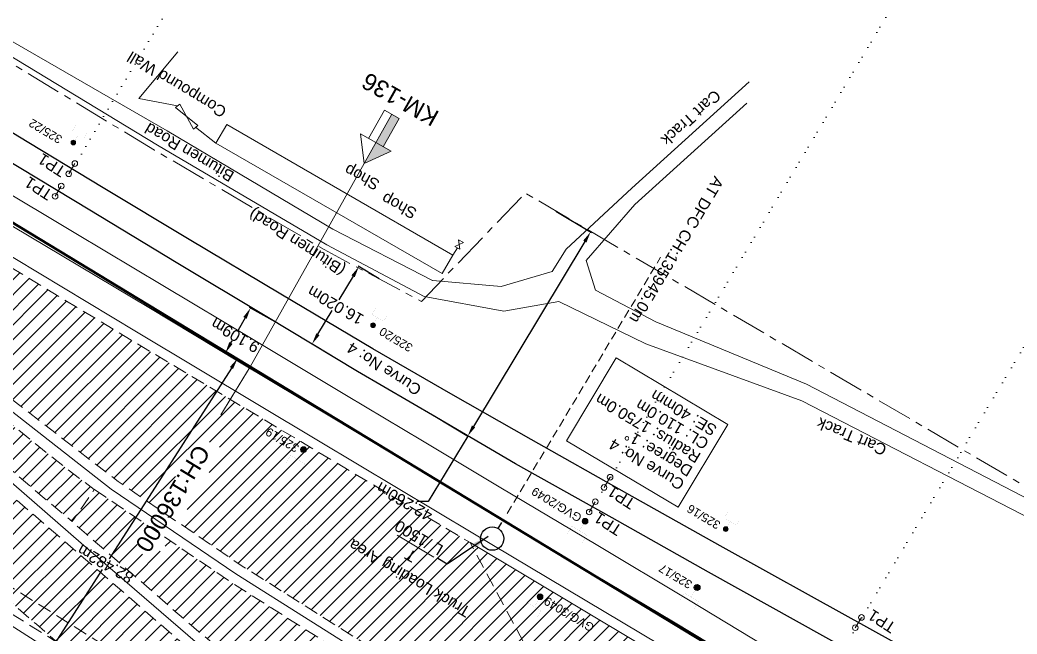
# Model space of a CAD drawing. Header units: metres. Extents: x 560405 to 1249476, y 3385111 to 6787087.
# Drawn here: x 623632.4 to 623809.2, y 3394012.7 to 3394121.6 of the extents above; entities that cross this region are included whole.
import ezdxf
from ezdxf.enums import TextEntityAlignment as Align

# ---------------------------------------------------------------- set-up
doc = ezdxf.new("R2010")
doc.units = ezdxf.units.M
doc.header["$MEASUREMENT"] = 0
doc.header["$PDSIZE"] = 0.05
for name, pattern in [('ACAD_ISO07W100', [3, 0, -3]), ('CENTER', [2, 1.25, -0.25, 0.25, -0.25]), ('DASHED', [0.75, 0.5, -0.25])]:
    doc.linetypes.add(name, pattern=pattern)
doc.layers.get('Defpoints').update_dxf_attribs({"color": 5, "lineweight": 0})
for name, color, linetype, lineweight in [('Boundary Dim', 10, 'Continuous', 13), ('BRIDGE DETAILS PLAN', 7, 'Continuous', 0), ('Cart Track', 34, 'Continuous', 0), ('Commercial Building Pucca', 7, 'Continuous', 13), ('Compound Wall', 7, 'Continuous', 13), ('DOTED LINE', 7, 'ACAD_ISO07W100', 18), ('Exg track', 7, 'Continuous', 0), ('Existing IR Track', 143, 'Continuous', 0), ('Existing Railway Boundary', 7, 'CENTER', 0), ('Gate', 7, 'Continuous', 13), ('Govt buliding', 7, 'Continuous', 13), ("MANDI GOBINDGARH STN. SRJ's", 251, 'Continuous', 0), ('OHE MAST', 7, 'Continuous', 0), ('OHE MAST TEXT', 7, 'Continuous', 0), ('Parking Area', 7, 'Continuous', 13), ('Platform', 7, 'Continuous', 0), ('Prop- DN Curve_cont', 3, 'Continuous', 0), ('Proposed Chainage', 10, 'Continuous', 0), ('PROPOSED DFCC TRACK', 1, 'Continuous', 0), ('proposed structure', 1, 'Continuous', 0), ("SARSAWA STN. SRJ's", 7, 'Continuous', 13), ('SRJ CH. in Station', 7, 'Continuous', 0), ('Subroad Edge', 34, 'Continuous', 0), ('Text', 7, 'Continuous', 0)]:
    doc.layers.add(name, color=color, linetype=linetype, lineweight=lineweight)
for name, color, linetype in [('Dimension', 10, 'Continuous'), ('OP-3 CH UP', 7, 'Continuous'), ('PROPOSED ROADS', 10, 'DASHED')]:
    doc.layers.add(name, color=color, linetype=linetype)
doc.styles.add('ARIAL', font='arial.ttf')
doc.styles.get("Standard").update_dxf_attribs({"font": 'arial.ttf'})
doc.styles.add('Style-Arial', font='arial.ttf')
doc.styles.add('Text', font='arial.ttf', dxfattribs={"height": 2})
doc.dimstyles.new('ISO-25', dxfattribs={"dimtxt": 2.5, "dimasz": 2.5, "dimexe": 1.25, "dimexo": 0.625, "dimtad": 1, "dimdec": 3, "dimtxsty": 'Standard', "dimcen": 2.5, "dimadec": 0, "dimazin": 0, "dimtfac": 1, "dimtdec": 3, "dimtmove": 0, "dimatfit": 3, "dimfxl": 1, "dimarcsym": 0})
doc.dimstyles.get("Standard").update_dxf_attribs({"dimtxt": 2.5, "dimasz": 2.5, "dimexe": 0.18, "dimexo": 0.0625, "dimgap": 0.09, "dimtad": 0, "dimtih": 1, "dimtoh": 1, "dimdec": 3, "dimzin": 0, "dimdsep": 46, "dimtxsty": 'Standard', "dimcen": 0.09, "dimaunit": 1, "dimadec": 4, "dimazin": 0, "dimtfac": 1, "dimtdec": 3, "dimtofl": 0, "dimtmove": 0, "dimatfit": 3, "dimfxl": 1, "dimtolj": 1, "dimtzin": 0, "dimarcsym": 0})
pattern_1 = [(45, (0, 0), (-1.325825214724776, 1.325825214724777), [])]

# ---------------------------------------------------------------- blocks, each defined once
blk = doc.blocks.new('*D6')
at = {"layer": 'Defpoints', "color": 0, "lineweight": 9, "transparency": 16777216}
for p in [(623673.2832926051, 3394070.543168948), (623677.6832114696, 3394068.078615112), (623673.231593004, 3394060.131229351)]:
    blk.add_point(p, dxfattribs=at)
at = {"layer": 'Dimension', "color": 0, "lineweight": -2, "transparency": 16777216}
for p, q in [((623677.62868301, 3394068.109158477), (623673.1262506415, 3394070.631133837)), ((623672.3059049512, 3394068.798258242), (623671.0998899997, 3394066.645183775)), ((623669.8090617934, 3394064.340693894), (623670.0137777713, 3394064.706169251)), ((623673.1770645444, 3394060.161772716), (623668.674632176, 3394062.683748076))]:
    blk.add_line(p, q, dxfattribs=at)
at = {"layer": 'Dimension', "color": 0, "lineweight": 9, "transparency": 16777216}
for points in [[(623672.0150865001, 3394068.961156184), (623672.5967234023, 3394068.6353603), (623673.2832926051, 3394070.543168948)], [(623669.5182433423, 3394064.503591836), (623670.0998802445, 3394064.177795952), (623668.8316741395, 3394062.595783188)]]:
    blk.add_solid(points, dxfattribs=at)
at = {"layer": 'Dimension', "color": 0, "lineweight": 0, "transparency": 16777216, "insert": (623670.5568338857, 3394065.675676513), "char_height": 2, "attachment_point": 5, "rotation": 150}
blk.add_mtext('\\A1;9.109m', dxfattribs=at)
blk = doc.blocks.new('GT')
at = {"layer": 'Gate'}
for p, q in [((-0.5, -0.5), (-0.5, 0.5)), ((-0.5, 0.5), (0.5, -0.5)), ((0.5, 0.5), (0.5, -0.5))]:
    blk.add_line(p, q, dxfattribs=at)
at = {"layer": 'Gate', "flags": 128}
blk.add_lwpolyline([(0.5, 0.5), (-0.5, -0.5)], dxfattribs=at)
blk = doc.blocks.new('OHE MAST')
h = blk.add_hatch(color=256)
edge = h.paths.add_edge_path()
edge.add_arc((0, 0), 0.4115136487034073, 0, 360)
at = {"lineweight": 13, "const_width": 0.008, "flags": 128}
for points in [[(1.200000000093132, 2.8), (1.200000000093132, 1.6), (-1.199999999906868, 1.6), (-1.199999999906868, 2.8)], [(9.313225746154786e-11, 1.6), (0, 0)]]:
    blk.add_lwpolyline(points, dxfattribs=at)
blk.add_circle((0, 0), 0.4115136487034073)
blk = doc.blocks.new('*D47')
at = {"layer": 'Boundary Dim', "color": 0, "lineweight": -2, "transparency": 16777216}
for p, q in [((623673.1789484876, 3394060.164916216), (623670.8156691017, 3394061.677162535)), ((623669.8893056011, 3394059.895519848), (623648.228786659, 3394026.045308234)), ((623627.5883400007, 3393993.789225678), (623647.0297453313, 3394024.171493355)), ((623628.7220234738, 3393990.68937302), (623626.3587440879, 3393992.201619338))]:
    blk.add_line(p, q, dxfattribs=at)
at = {"layer": 'Boundary Dim', "color": 0, "lineweight": 9, "transparency": 16777216}
for points in [[(623669.608534849, 3394060.075183133), (623670.1700763535, 3394059.715856563), (623670.9672853078, 3394061.580144362)], [(623627.3075692486, 3393993.968888963), (623627.8691107531, 3393993.609562394), (623626.510360294, 3393992.104601165)]]:
    blk.add_solid(points, dxfattribs=at)
at = {"layer": 'Defpoints', "color": 0, "lineweight": 9, "transparency": 16777216}
for p in [(623673.2315930037, 3394060.13122935), (623626.510360294, 3393992.104601165), (623628.7746679899, 3393990.655686154)]:
    blk.add_point(p, dxfattribs=at)
at = {"layer": 'Boundary Dim', "color": 0, "transparency": 16777216, "insert": (623647.5474265805, 3394025.155650802), "char_height": 2, "attachment_point": 5, "rotation": 150}
blk.add_mtext('\\A1;82.482m', dxfattribs=at)
blk = doc.blocks.new('KM POST PLAN')
at = {"extrusion": (0, 0, -1)}
h = blk.add_hatch(color=256, dxfattribs=at)
h.paths.add_polyline_path([(0, -20), (-4.656612873077393e-10, -8.468602305278182), (3, -8.468602305054665), (3, -20)])
h.paths.add_polyline_path([(-4.656612873077393e-10, -8.468602305278182), (0, 0), (6.250000000232831, -8.46860230481252), (3, -8.468602305054665)], flags=16)
at = {"flags": 128}
for points in [[(0, 0), (-6.250000000232831, -8.46860230481252), (6.250000000465661, -8.468602305278182)], [(0, 0), (0, -20)], [(0, 0), (6.250000000465661, -8.468602305278182)], [(3, -8.468602305278182), (3, -19.99999999953434), (-3, -20), (-3, -8.468602305278182)]]:
    blk.add_lwpolyline(points, dxfattribs=at)
at = {"style": 'Style-Arial'}
blk.add_attdef('KM-POST', text='', height=6, dxfattribs=at).set_placement((0, -26, -263.947480116054), align=Align.MIDDLE_CENTER)
blk = doc.blocks.new('*D82')
at = {"layer": 'Defpoints', "color": 0, "lineweight": 9, "transparency": 16777216}
for p in [(623696.1290366197, 3394075.682830673), (623684.198948661, 3394064.178557413), (623687.8321048918, 3394061.978893931)]:
    blk.add_point(p, dxfattribs=at)
at = {"layer": 'Dimension', "color": 0, "lineweight": -2, "transparency": 16777216}
for p, q in [((623696.0755720885, 3394075.715200317), (623692.341902539, 3394077.975718731)), ((623691.4600517544, 3394076.171629157), (623688.9230175902, 3394071.981242055)), ((623685.2347772954, 3394065.889422411), (623687.7718114596, 3394070.079809512)), ((623687.7786403606, 3394062.011263576), (623684.0449708112, 3394064.27178199))]:
    blk.add_line(p, q, dxfattribs=at)
at = {"layer": 'Dimension', "color": 0, "lineweight": 9, "transparency": 16777216}
for points in [[(623691.1749075882, 3394076.344267263), (623691.7451959206, 3394075.998991051), (623692.4958803888, 3394077.882494154)], [(623684.9496331292, 3394066.062060517), (623685.5199214616, 3394065.716784305), (623684.198948661, 3394064.178557413)]]:
    blk.add_solid(points, dxfattribs=at)
at = {"layer": 'Dimension', "color": 0, "lineweight": 0, "transparency": 16777216, "insert": (623688.3474145248, 3394071.030525784), "char_height": 2, "attachment_point": 5, "rotation": 150}
blk.add_mtext('\\A1;16.020m', dxfattribs=at)
blk = doc.blocks.new('*D83')
at = {"layer": 'Defpoints', "color": 0, "lineweight": 9, "transparency": 16777216}
for p in [(623727.3826551165, 3394087.776836417), (623705.5911584254, 3394051.568815402), (623711.7903220449, 3394047.83790027)]:
    blk.add_point(p, dxfattribs=at)
at = {"layer": 'Dimension', "color": 0, "lineweight": -2, "transparency": 16777216}
for p, q in [((623727.4362048655, 3394087.744607945), (623733.7360420129, 3394083.953103287)), ((623732.550507644, 3394082.332329317), (623712.8216331371, 3394049.551492238)), ((623705.6447081744, 3394051.536586931), (623711.9445453219, 3394047.745082272)), ((623711.7903220449, 3394047.83790027), (623704.7898258117, 3394036.206110205)), ((623704.7898258117, 3394036.206110205), (623702.7898258116, 3394036.206110205))]:
    blk.add_line(p, q, dxfattribs=at)
at = {"layer": 'Dimension', "color": 0, "lineweight": 9, "transparency": 16777216}
for points in [[(623732.2649089827, 3394082.5042145), (623732.8361063051, 3394082.160444136), (623733.5818187359, 3394084.045921285)], [(623712.5360344758, 3394049.72337742), (623713.1072317982, 3394049.379607056), (623711.7903220449, 3394047.83790027)]]:
    blk.add_solid(points, dxfattribs=at)
at = {"layer": 'Dimension', "color": 0, "lineweight": 0, "transparency": 16777216, "insert": (623700.5675338608, 3394036.206110205), "char_height": 2, "attachment_point": 5, "rotation": 150}
blk.add_mtext('\\A1;42.260m', dxfattribs=at)
blk = doc.blocks.new('A$C20F04588')
at = {"layer": 'proposed structure', "color": 1, "extrusion": (0.002465381482220975, -0.0006171628709715249, 0.9999967704968541)}
for p, q in [((1.860701013356447e-05, 15.70212181378156, -0.2982071470318307), (9.320857803453691, 30.94285662006587, -0.311780599572721)), ((8.736713454243727, 27.78354101069272, -0.3122902748488645), (7.755645511788316, 28.3835392720066, -0.3095012624541283)), ((7.693238593288697, 26.07732944563031, -0.3107707167698455), (6.712170650833286, 26.6773277069442, -0.3079817043751094)), ((7.823672950849868, 26.29060589103028, -0.3109606615297229), (6.842605008394457, 26.89060415234417, -0.3081716491349868)), ((7.954107308411039, 26.50388233643025, -0.3111506062896003), (6.973039365955628, 27.1038805982098, -0.3083615938948642)), ((8.08454166597221, 26.71715878229588, -0.3113405510494777), (7.1034737235168, 27.31715704360977, -0.3085515386547415)), ((8.214976023999043, 26.93043522816151, -0.311530495809355), (7.233908081543632, 27.5304334894754, -0.3087414834146189)), ((8.345410381094553, 27.14371167356148, -0.3117204405692324), (7.364342438639142, 27.74370993487537, -0.3089314281744963)), ((8.475844739121385, 27.35698811942711, -0.3119103853291098), (7.494776796665974, 27.956986380741, -0.3091213729343736)), ((8.606279096682556, 27.57026456482708, -0.3121003300889871), (7.625211154692806, 28.17026282660663, -0.309311317694251)), ((6.519329374772497, 24.15784143470228, -0.3090612139310198), (5.538261432317086, 24.75783969601616, -0.3062722015362837)), ((6.649763731868006, 24.37111788010225, -0.3092511586908971), (5.668695789878257, 24.97111614141613, -0.306462146296161)), ((6.780198089894839, 24.58439432596788, -0.3094411034507745), (5.799130147439428, 25.18439258728176, -0.3066520910560384)), ((6.910632447921671, 24.79767077136785, -0.3096310482106519), (5.92956450546626, 25.39766903314739, -0.3068420358159158)), ((7.041066805017181, 25.01094721723348, -0.3098209929705293), (6.05999886256177, 25.61094547854736, -0.3070319805757932)), ((7.171501163044013, 25.22422366263345, -0.3100109377304067), (6.190433220588602, 25.82422192394733, -0.3072219253356705)), ((6.128026301623322, 23.51801209803671, -0.3084913796513877), (5.146958359633572, 24.11801035888493, -0.3057023672566516)), ((6.258460659184493, 23.73128854297101, -0.3086813244112651), (5.277392716729082, 24.33128680475056, -0.3058923120165289)), ((6.388895016745664, 23.94456498883665, -0.3088712691711424), (5.407827074755915, 24.54456325061619, -0.3060822567764063)), ((3.837598981452174, 19.77287771180272, -0.3051559496678246), (2.856531038996764, 20.37287597358227, -0.3023669372731459))]:
    blk.add_line(p, q, dxfattribs=at)
at = {"layer": 'proposed structure', "color": 1, "extrusion": (-0.001672891852247314, 0.001913224689593059, 0.9999967704968541)}
for p, q in [((3.126199162798002, 18.61096316296607, -0.3715439667275334), (10.2981537617743, 30.34239185694605, -0.3819909550747762)), ((18.33521621965338, 25.42899129074067, -0.359145305719703), (9.319521536817774, 30.9406716581434, -0.3847727536207131)), ((15.72723935812246, 21.16302806325257, -0.3553464105221557), (7.690176900243387, 26.07642862945795, -0.3781920598772288)), ((34.9980431626318, 15.24229139089584, -0.311780599572721), (18.33521621965338, 25.42899129074067, -0.359145305719703)), ((6.345118301920593, 19.4092172938399, -0.3676862901801902), (4.357182471081614, 20.62452762480825, -0.3733370718147526)), ((6.345118301920593, 19.4092172938399, -0.3676862901801902), (6.874537604860961, 20.27520782919601, -0.3684574659053029)), ((10.93572840094566, 17.79242792492732, -0.3569133798193679), (6.874537604860961, 20.27520782919601, -0.368457465905325)), ((15.72723935812246, 21.16302806325257, -0.3553464105221557), (9.538510265527293, 11.03989732498303, -0.3463316322183828)), ((10.93572840094566, 17.79242792492732, -0.3569133798193679), (10.40630909812171, 16.92643739003688, -0.3561422040942551)), ((14.10246977338102, 18.50533297285438, -0.3529796988140907), (21.74706421315204, 13.83186491811648, -0.331249654416889)), ((10.6416844780324, 12.84439976979047, -0.3479385648869383), (3.457813363871537, 17.23620791919529, -0.3683589860726826)), ((12.39424492896069, 15.71112705860287, -0.3504914224596795), (10.40630909812171, 16.92643739003688, -0.3561422040942551)), ((23.37183379789349, 16.48956000898033, -0.333616366124954), (17.18310470529832, 6.366429270245135, -0.3246015878211811)), ((31.40889625577256, 11.57615944277495, -0.3107707167698808), (23.37183379789349, 16.48956000898033, -0.333616366124954)), ((25.67974183615297, 4.779081791639328e-06, -0.2982071470318307), (0.001326066558249295, 15.70425967359915, -0.2982090510172384)), ((0.9798524352954701, 15.10010524559766, -0.3684175025339465), (0.9823945896932855, 15.10426353989169, -0.3684212055485722)), ((25.67974183615297, 4.779081791639328e-06, -0.2982071470318307), (34.9980431626318, 15.24229139089584, -0.311780599572721)), ((26.84493674803525, 4.110723794903606, -0.3041226501741729), (34.01687311741989, 15.84212267026305, -0.3145696119674282)), ((10.76947534421925, 13.05343196820468, -0.3481247107516146), (12.56117716606241, 11.95808789273724, -0.3430317315960452)), ((13.09059646888636, 12.82407842809334, -0.3438029073211227), (12.56117716606241, 11.95808789273724, -0.3430317315959878)), ((13.09059646888636, 12.82407842809334, -0.343802907321158), (17.15178726508748, 10.34129852429032, -0.3322588212351524)), ((31.93049162812531, 12.4293520883657, -0.311530495809355), (32.91166167333722, 11.8295208089985, -0.3087414834146189)), ((32.0608904712135, 12.64265024941415, -0.3117204405692324), (33.04206051642541, 12.04281897004694, -0.3089314281744963)), ((32.19128931430168, 12.85594841092825, -0.3119103853291098), (33.1724593595136, 12.25611713156104, -0.3091213729343736)), ((32.32168815738987, 13.06924657244235, -0.3121003300889871), (33.30285820260178, 12.46941529307514, -0.309311317694251)), ((32.45208700047806, 13.28254473349079, -0.3122902748488645), (33.43325704568997, 12.68271345412359, -0.3095012624541283)), ((22.02677519957069, 9.822348673362285, -0.3231105964279727), (20.03883936873171, 11.03765900433064, -0.3287613780624778)), ((22.55619450251106, 10.68833920825273, -0.3238817721530723), (22.02677519968711, 9.822348672896624, -0.3231105964279375)), ((26.61738529871218, 8.205559304449707, -0.3123376860670446), (22.55619450251106, 10.68833920825273, -0.3238817721531076)), ((30.88730088341981, 10.7229667971842, -0.3100109377304067), (31.86847092874814, 10.12313551781699, -0.3072219253356705)), ((31.40889625577256, 11.57615944277495, -0.3107707167698455), (32.39006630110089, 10.97632816340774, -0.3079817043751094)), ((31.53929509886075, 11.78945760428905, -0.3109606615297229), (32.52046514407266, 11.18962632492185, -0.3081716491349868)), ((31.66969394194894, 12.0027557653375, -0.3111506062896003), (32.65086398716085, 11.40292448597029, -0.3083615938948642)), ((31.80009278503712, 12.2160539268516, -0.3113405510494777), (32.78126283024903, 11.61622264748439, -0.3085515386547415)), ((9.870106236892752, 9.66511226259172, -0.3431466250095445), (15.80831798922736, 6.034829041454941, -0.3262670369510005)), ((17.15178726508748, 10.34129852382466, -0.3322588212351302), (16.62236796214711, 9.475307988934219, -0.3314876455100528)), ((16.62236796214711, 9.475307988934219, -0.3314876455100175), (18.41406978399027, 8.379963913466781, -0.3263946663544129)), ((29.84411013883073, 9.016581506468356, -0.3084913796513877), (30.82528018404264, 8.416750227101147, -0.3057023672566516)), ((29.97450898191892, 9.229879667516798, -0.3086813244112651), (30.95567902713083, 8.63004838814959, -0.3058923120165289)), ((30.1049078250071, 9.443177829030901, -0.3088712691711424), (31.08607787021901, 8.843346549663693, -0.3060822567764063)), ((30.23530666809529, 9.656475990545005, -0.3090612139310198), (31.2164767133072, 9.056644711177796, -0.3062722015362837)), ((30.36570551106706, 9.869774151593447, -0.3092511586908971), (31.34687555639539, 9.269942872226238, -0.306462146296161)), ((30.49610435415525, 10.08307231310755, -0.3094411034507745), (31.47727439948358, 9.483241033740342, -0.3066520910560384)), ((30.62650319724344, 10.29637047462165, -0.3096310482106519), (31.60767324257176, 9.696539195254445, -0.3068420358159158)), ((30.75690204033162, 10.5096686356701, -0.3098209929705293), (31.73807208565995, 9.909837356302887, -0.3070319805757932)), ((25.47015003196429, 3.779123566113412, -0.3057880993039923), (18.28627891780343, 8.170931715518236, -0.3262085204897366)), ((26.08796599577181, 7.339568769093603, -0.311566510341945), (26.61738529871218, 8.205559304449707, -0.3123376860670578)), ((28.07590182661079, 6.124258438125253, -0.3059157287074047), (26.08796599577181, 7.339568769093603, -0.311566510341923)), ((27.55430645437445, 5.2710657925345, -0.3051559496678246), (28.53547649958637, 4.671234513167292, -0.3023669372731459))]:
    blk.add_line(p, q, dxfattribs=at)
for centre, start, end in [((3.978785671090319, 18.09008640140926, -0.3411656057122664), 148.5608074861788, 238.5608074880598), ((10.39111174931974, 10.51897688850534, -0.341165605711564), 148.5608074861788, 238.5608074880598), ((16.32934343003656, 6.888687023619512, -0.3411656057104001), 238.5608074880598, 328.5608074861788), ((25.9911962121823, 4.632977419376445, -0.3411656057122864), 238.5608074880598, 328.5608074861788)]:
    blk.add_arc(centre, 1, start, end, dxfattribs=at)

msp = doc.modelspace()

# ---------------------------------------------------------------- hatches: boundary and pattern name
at = {"lineweight": 18}
h = msp.add_hatch(color=3, dxfattribs=at)
edge = h.paths.add_edge_path()
edge.add_arc((623682.6840849684, 3394045.42237195), 0.514392060879259, 0, 360)
h = msp.add_hatch(color=3, dxfattribs=at)
edge = h.paths.add_edge_path()
edge.add_arc((623732.5935167734, 3394032.725680799), 0.514392060879259, 149.0208306544455, 509.0208306544455)
h = msp.add_hatch(color=256)
edge = h.paths.add_edge_path()
edge.add_arc((623752.4494274962, 3394020.976158252), 0.514392060879259, 149.0208306544455, 509.0208306544455)
h = msp.add_hatch(color=3, dxfattribs=at)
edge = h.paths.add_edge_path()
edge.add_arc((623724.614337266, 3394019.334342281), 0.514392060879259, 0, 360)
at = {"layer": 'Govt buliding', "linetype": 'ByBlock', "lineweight": 9, "ltscale": 5}
h = msp.add_hatch(dxfattribs=at)
h.set_pattern_fill('ANSI31', color=3, scale=15)
h.set_pattern_definition([(45, (0, 0), (-1.325825214724777, 1.325825214724777), [])])
h.paths.add_polyline_path([(623458.0680152801, 3394181.622502176), (623461.0571042179, 3394185.984876989), (623475.1363684746, 3394177.247838519), (623503.1398437732, 3394160.042306666), (623502.661579722, 3394159.165865742), (623504.6943181307, 3394158.101699348), (623505.2726488577, 3394158.766575351), (623519.4121443074, 3394149.102906293), (623527.1370616268, 3394143.068639508), (623526.5192566382, 3394142.304623176), (623528.196140881, 3394141.175660041), (623528.7290472529, 3394141.781754964), (623556.86400936, 3394118.367936787), (623616.082105588, 3394062.750831339), (623629.1186178749, 3394051.296045637), (623640.1208792871, 3394042.485562772), (623645.5871754248, 3394038.33802173), (623641.6708987512, 3394032.658253138), (623635.9844496456, 3394037.428216964), (623625.387178572, 3394046.531634307), (623611.9735666673, 3394058.139310468), (623550.429601203, 3394108.930259578), (623518.7904525016, 3394134.148665678), (623491.9433651915, 3394155.380550733)])
h.paths.add_polyline_path([(623658.8212379564, 3394029.38494824), (623657.7900551736, 3394027.649811267), (623654.614783759, 3394026.07348093), (623652.921991836, 3394029.059050402), (623654.7809827263, 3394032.131150343), (623647.6503977772, 3394036.97788063), (623645.6039547437, 3394038.374896341), (623641.6668080915, 3394032.631570784), (623644.1940056148, 3394030.405288259), (623664.1129628763, 3394013.121254528), (623689.0677309616, 3393992.470781322), (623713.307707263, 3393974.817618228), (623784.8402257072, 3393927.129850082), (623810.2693961823, 3393910.517230429), (623832.5840926196, 3393901.945806678), (623862.5122355503, 3393887.266174052), (623890.912714417, 3393892.838603091), (623889.817035122, 3393909.304277948), (623884.2944139183, 3393905.332340769), (623859.3246408765, 3393911.106499647), (623830.0023638975, 3393927.407153139), (623825.8357356987, 3393920.576801611), (623821.7025972786, 3393922.947309389), (623825.6295488635, 3393929.838060625), (623823.2756347893, 3393931.146633548), (623798.737409841, 3393944.84215207), (623743.6271722581, 3393976.499087375), (623743.1984901079, 3393976.752178536), (623740.6945711614, 3393972.714788428), (623736.6761683214, 3393975.332079706), (623738.9863329546, 3393979.239008807), (623724.2904264034, 3393987.915376742), (623696.4610217583, 3394004.969812001), (623669.8452939779, 3394021.891786516)])
h = msp.add_hatch(dxfattribs=at)
h.set_pattern_fill('ANSI31', color=3, scale=15)
h.set_pattern_definition(pattern_1)
h.paths.add_polyline_path([(623834.872019612, 3393939.630642342), (623836.0215695957, 3393937.274434037), (623831.7842685793, 3393930.328228595), (623866.3230107498, 3393911.021979783), (623870.4078463136, 3393918.321598747)])
h.paths.add_polyline_path([(623668.3723301166, 3394045.456253354), (623660.6159520755, 3394032.404853996), (623671.8147005865, 3394024.768884588), (623698.2156024672, 3394008.022461163), (623716.960216459, 3393996.458246098), (623724.3616012215, 3393992.067644992), (623740.7993162002, 3393982.305109335), (623745.9642215722, 3393991.039949618), (623749.1743748179, 3393991.006629353), (623749.6736147753, 3393987.192853671), (623745.0743810963, 3393979.776918507), (623771.7665221387, 3393964.144939956), (623798.8977360147, 3393948.724852529), (623823.7869533078, 3393934.798517573), (623827.3283357455, 3393932.818977898), (623831.1988443966, 3393939.610686859), (623834.2444728073, 3393940.00695052), (623805.131700952, 3393957.46441197), (623777.9369196485, 3393974.173747475), (623739.4362070445, 3393997.462897337), (623724.4254742729, 3394006.233500873), (623712.2196589169, 3394028.925726484), (623684.4466011502, 3394045.503216047), (623652.1452760226, 3394064.845396203), (623621.8646720811, 3394083.137389871), (623591.6711947685, 3394101.252169252), (623576.8888923298, 3394110.140483086), (623574.6081503985, 3394107.099720014), (623587.8333679906, 3394094.546888024), (623612.0134195257, 3394071.435956657), (623630.6534762388, 3394054.584672852), (623649.7885102893, 3394039.787644508), (623656.6025601216, 3394035.141422119), (623663.8098301749, 3394047.051891407), (623666.8183420227, 3394046.625811821)])
h = msp.add_hatch(dxfattribs=at)
h.set_pattern_fill('ANSI31', color=3, scale=15)
h.set_pattern_definition(pattern_1)
h.paths.add_polyline_path([(623596.4540570654, 3394049.41982059), (623600.6979252363, 3394054.84808522), (623600.7269799033, 3394055.103576747), (623605.1359527697, 3394059.504169819), (623605.2593651434, 3394059.418492992), (623623.6371154658, 3394043.561232486), (623642.3642260368, 3394027.396534605), (623662.7821837553, 3394009.712331308), (623688.0441759772, 3393988.948001174), (623711.1263809417, 3393972.082247433), (623730.9068351091, 3393958.730773396), (623780.7004023995, 3393925.791161043), (623809.0856403067, 3393907.077675438), (623812.7557508592, 3393904.712586075), (623827.4807978041, 3393901.949364351), (623815.3840386282, 3393887.707497451), (623780.4752136971, 3393910.065074511), (623722.8256119896, 3393946.422172173), (623704.4162812073, 3393959.012192779), (623682.4169174094, 3393974.911869709), (623654.6017064849, 3393997.805325406), (623635.3386140714, 3394014.445653374), (623613.0895830445, 3394033.763914659)])
h = msp.add_hatch(dxfattribs=at)
h.set_pattern_fill('ANSI31', color=3, scale=15)
h.set_pattern_definition(pattern_1)
h.paths.add_polyline_path([(623754.7765293055, 3393999.709188267), (623772.8275395335, 3393988.859198306), (623773.0466427291, 3393988.015380557, -0.7572206794416907), (623773.9997903806, 3393987.746879674, -0.583060966811218), (623773.2206271428, 3393987.30586333), (623772.4559455074, 3393986.032170688), (623771.4625025255, 3393986.628599983), (623767.8648877105, 3393980.749760416), (623778.4998382985, 3393974.397546378), (623788.0843993637, 3393968.484718762), (623792.9417650651, 3393976.952507102), (623810.790448709, 3393966.214452748), (623805.8218837086, 3393957.552812321), (623842.5424233162, 3393935.741352077), (623844.3614955101, 3393938.706673028, -0.2033961529707234), (623850.2722469916, 3393943.278464746), (623876.9524375801, 3393927.756979349), (623877.9151856905, 3393929.353839942), (623812.475567403, 3393968.807420994), (623741.5584674255, 3394011.371847599), (623712.2196589169, 3394028.925726484), (623724.4254742729, 3394006.233500873), (623739.4362070445, 3393997.462897337), (623749.6288284154, 3393991.297362454), (623749.7833169989, 3393991.549811281), (623749.7178775169, 3393991.588898025), (623749.7831705523, 3393991.549571974)])
h.paths.add_polyline_path([(623724.099945205, 3394019.334342281, -1), (623725.1287293269, 3394019.334342281, -1)], flags=16)
h.paths.add_polyline_path([(623773.4153678537, 3393981.41169971), (623777.5033560331, 3393987.815648531), (623788.1371973093, 3393981.306083488), (623784.0370323859, 3393974.883058455)], flags=16)
h.paths.add_polyline_path([(623818.8080970236, 3393960.127248667, -1), (623819.8368811455, 3393960.127248667, -1)], flags=16)

# ---------------------------------------------------------------- linework, layer by layer
at = {"color": 1}
msp.add_line((623717.1942737652, 3394031.417386271), (623717.8287039507, 3394032.478433264), dxfattribs=at)
at = {"color": 1, "lineweight": 13}
msp.add_line((623705.7625101273, 3394026.37416788), (623699.2796959161, 3394030.25042694), dxfattribs=at)
at = {"color": 3, "lineweight": 18, "const_width": 0.009999999999999998, "flags": 128}
for points in [[(623679.5965108072, 3394043.193720833), (623680.3686004163, 3394044.479752573), (623682.9406638957, 3394042.935573354), (623682.1685742865, 3394041.649541615)], [(623681.654632156, 3394043.707662963), (623682.6840849684, 3394045.42237195)], [(623731.564063961, 3394031.010971813), (623732.5935167734, 3394032.725680799)], [(623729.5059426122, 3394030.497029682), (623730.2780322214, 3394031.783061422), (623732.8500957007, 3394030.238882204), (623732.0780060915, 3394028.952850464)], [(623721.5267631047, 3394017.105691165), (623722.2988527139, 3394018.391722905), (623724.8709161932, 3394016.847543686), (623724.098826584, 3394015.561511946)], [(623723.5848844536, 3394017.619633295), (623724.614337266, 3394019.334342281)]]:
    msp.add_lwpolyline(points, dxfattribs=at)
at = {"lineweight": 13, "const_width": 0.009999999999999998, "flags": 128}
for points in [[(623749.3618533349, 3394018.747507136), (623750.1339429441, 3394020.033538876), (623752.7060064235, 3394018.489359657), (623751.9339168143, 3394017.203327917)], [(623751.4199746838, 3394019.261449266), (623752.4494274962, 3394020.976158252)]]:
    msp.add_lwpolyline(points, dxfattribs=at)
at = {"color": 3, "lineweight": 18}
for centre in [(623682.6840849684, 3394045.42237195), (623732.5935167734, 3394032.725680799), (623724.614337266, 3394019.334342281)]:
    msp.add_circle(centre, 0.514392060879259, dxfattribs=at)
at = {"color": 1}
msp.add_circle((623716.1339071444, 3394029.643985759), 2.0662349195834, dxfattribs=at)
msp.add_circle((623752.4494274962, 3394020.976158252), 0.514392060879259)
at = {"layer": 'Cart Track', "lineweight": 13, "flags": 128}
for points in [[(623705.6032099549, 3394075.44174752), (623717.7166213266, 3394074.356344219), (623726.759410396, 3394077.01488466), (623729.2326717683, 3394080.961735563), (623740.9082861748, 3394091.796828363), (623761.7076624766, 3394110.670107253)], [(623761.2697007057, 3394106.86334925), (623741.3937660089, 3394088.913568045), (623732.7821898853, 3394078.95801999), (623734.4436089105, 3394073.690499968), (623745.1672585701, 3394068.122998591), (623771.8739594118, 3394057.026250582), (623814.8166647801, 3394034.773144954), (623841.2042825517, 3394017.557416541), (623869.3571045337, 3394001.834044752), (623892.7000364583, 3393988.437082809), (623909.0074823746, 3393978.749542315), (623940.4471532011, 3393958.06879539), (623970.6619531926, 3393936.979069942), (624017.3024731484, 3393912.611883704)], [(624022.1466535956, 3393908.644314326), (623968.0222886737, 3393934.651795278), (623937.7899382015, 3393955.435715294), (623907.6148539061, 3393975.874038812), (623890.7465859161, 3393986.152278524), (623867.3523035945, 3393999.629938279), (623841.0381885798, 3394014.09232293), (623813.6485584349, 3394032.075627209), (623771.0489395291, 3394054.099128449), (623743.396274326, 3394064.171651078), (623727.9439560322, 3394071.698086912), (623718.2029665776, 3394069.962076964), (623704.0514687115, 3394072.60378654)]]:
    msp.add_lwpolyline(points, dxfattribs=at)
at = {"layer": 'Commercial Building Pucca'}
msp.add_3dface([(623709.1789111301, 3394079.896252337), (623707.2477050034, 3394076.64815977), (623667.1213937531, 3394099.775283469), (623669.0871346808, 3394103.081460155)], dxfattribs=at)
msp.add_3dface([(623709.1789111301, 3394079.896252337), (623707.2477050034, 3394076.64815977), (623667.1213937531, 3394099.775283469), (623669.0871346808, 3394103.081460155)], dxfattribs=at)
at = {"layer": 'Compound Wall', "lineweight": 20, "flags": 128}
for points in [[(623660.4052443128, 3394115.968647714), (623653.4487663397, 3394107.694418069), (623660.3549747339, 3394106.414120009)], [(623663.5503853807, 3394102.608658641), (623667.1213937531, 3394099.775283469)], [(623709.1789111301, 3394079.896252337), (623709.9570406306, 3394081.211211604)]]:
    msp.add_lwpolyline(points, dxfattribs=at)
at = {"layer": 'Compound Wall', "flags": 128}
for points in [[(623660.4052443128, 3394115.968647714), (623653.4487663397, 3394107.694418069), (623660.3549747339, 3394106.414120009)], [(623663.5503853807, 3394102.608658641), (623667.1213937531, 3394099.775283469)], [(623709.1789111301, 3394079.896252337), (623709.9570406306, 3394081.211211604)]]:
    msp.add_lwpolyline(points, dxfattribs=at)
at = {"layer": 'DOTED LINE', "linetype": 'ACAD_ISO07W100', "lineweight": 18}
for p, q in [((623639.2879181071, 3394091.209490162), (623704.6309843633, 3394200.53493365)), ((623641.6971648206, 3394095.195786307), (623704.6499343393, 3394200.523599756)), ((623733.9740942986, 3394035.212740456), (623802.720213438, 3394150.186562178)), ((623736.6057155592, 3394039.566973514), (623802.7409125053, 3394150.17418216)), ((623778.5086180089, 3394010.300557952), (623846.4955713472, 3394124.004719735)), ((623781.1602553957, 3394014.687909332), (623846.5164278516, 3394123.992245554))]:
    msp.add_line(p, q, dxfattribs=at)
at = {"layer": 'Exg track', "linetype": 'Continuous', "lineweight": 13}
for p, q in [((623641.044982283, 3394094.347436111), (623642.1330583635, 3394096.16819465)), ((623638.6357355695, 3394090.361139967), (623639.72381165, 3394092.181898505)), ((623735.9535330216, 3394038.718623319), (623737.041609102, 3394040.539381857)), ((623733.321911761, 3394034.364390261), (623734.4099878414, 3394036.185148799)), ((623780.5080728581, 3394013.839559137), (623781.5961489385, 3394015.660317675))]:
    msp.add_line(p, q, dxfattribs=at)
at = {"layer": 'Exg track'}
msp.add_lwpolyline([(623757.9026791777, 3394049.907025722), (623749.1043586796, 3394035.204373663), (623729.3015177342, 3394046.98370906), (623738.0998382323, 3394061.68636112)], close=True, dxfattribs=at)
at = {"layer": 'Exg track', "linetype": 'Continuous', "lineweight": 13}
for centre in [(623642.1330583635, 3394096.16819465), (623641.044982283, 3394094.347436111), (623639.72381165, 3394092.181898505), (623638.6357355695, 3394090.361139967), (623737.041609102, 3394040.539381857), (623735.9535330216, 3394038.718623319), (623734.4099878414, 3394036.185148799), (623733.321911761, 3394034.364390261), (623781.5961489385, 3394015.660317675), (623780.5080728581, 3394013.839559137)]:
    msp.add_circle(centre, 0.5, dxfattribs=at)
at = {"layer": 'Existing IR Track', "color": 3, "lineweight": 18, "ltscale": 5, "flags": 128}
for points in [[(623809.1438003819, 3393908.775179293), (623782.06792042, 3393926.901374321), (623731.8703738687, 3393960.171133539), (623712.2911921886, 3393973.383111793), (623689.7495871636, 3393989.820404795), (623663.8868034903, 3394011.03271835), (623643.2631010534, 3394028.858805479), (623624.7971180639, 3394044.832206314), (623604.959014571, 3394061.924895937), (623578.998838786, 3394083.601940108), (623552.592585447, 3394105.185923439), (623517.7225915947, 3394132.8203357), (623490.6996134087, 3394154.061613282), (623462.919447987, 3394175.651973695), (623440.7907308077, 3394192.78738604), (623413.2762678739, 3394213.946348425), (623408.5689926709, 3394217.587988138), (623405.6454589413, 3394219.835959021), (623388.156645489, 3394231.857898961)], [(623860.1782840732, 3393912.603725381), (623824.1774071283, 3393932.547997321), (623799.4987926245, 3393946.36651643), (623744.7081926134, 3393978.016537061), (623724.6519334712, 3393989.731625276), (623697.2766812369, 3394006.57876744), (623670.6938022878, 3394023.416591524), (623648.5791666, 3394038.443794287), (623629.4990104338, 3394053.35084865), (623610.8994319489, 3394070.028234347), (623586.4015040381, 3394093.413089898), (623560.332149237, 3394117.668514882), (623547.8472312783, 3394128.203650592), (623545.8036428173, 3394129.964066125), (623528.529276879, 3394144.272416425)], [(623898.0935901235, 3393922.767962337), (623895.7675603038, 3393923.878350349), (623892.6082933249, 3393925.36008892), (623879.8273460618, 3393931.323008788), (623868.1275539935, 3393937.439989463), (623832.307076458, 3393958.917772797), (623804.7335069011, 3393975.48497344), (623776.4903655687, 3393992.430177545), (623745.7634363335, 3394010.886967747), (623712.971895552, 3394030.457657933), (623685.3079183317, 3394046.96107961), (623653.0805732529, 3394066.296739226), (623622.7870740325, 3394084.534618884), (623592.5719641779, 3394102.718328586), (623562.9143409757, 3394120.649832542), (623550.117093703, 3394128.785395997)], [(623882.466135579, 3393934.014558301), (623870.5542415662, 3393941.740661157), (623861.491464019, 3393948.575650538), (623858.3296085136, 3393951.069859439), (623836.967280151, 3393966.771014538), (623828.7506481213, 3393971.808527951), (623809.6803004928, 3393983.492254313), (623797.0027599763, 3393991.06704763), (623781.5434500152, 3394000.30399584), (623766.682355426, 3394009.27819018), (623750.9390364788, 3394018.78505104), (623734.5463579636, 3394028.570480347), (623717.661478848, 3394038.649738692), (623703.7877723688, 3394046.966974535), (623690.3014002932, 3394055.05200485), (623673.7693597515, 3394064.945216474), (623657.7275570589, 3394074.545045289), (623642.2887183112, 3394083.782004261), (623627.3600246465, 3394092.713796803), (623612.2558407134, 3394101.828291149), (623597.7086694415, 3394110.607148306), (623582.6558865714, 3394119.722586862), (623567.7806702463, 3394128.730473521)], [(623898.7951969446, 3393923.976637461), (623893.6539811483, 3393927.165742955), (623891.9612055982, 3393928.203566104), (623882.466135579, 3393934.014558301), (623870.1906120082, 3393941.325799292), (623860.3940352314, 3393947.262509029), (623857.1683411405, 3393949.215878162), (623834.6382986812, 3393962.830999927), (623826.3506337036, 3393967.836191067), (623807.167868018, 3393979.421288878), (623794.5607938244, 3393987.007054439), (623779.0842230241, 3393996.319349867), (623764.2566336414, 3394005.252572217), (623748.2745345716, 3394014.881004258), (623732.1056007558, 3394024.520018042), (623715.5898491091, 3394034.365784634), (623701.3545093779, 3394042.925591011), (623687.9370297692, 3394050.993685011), (623671.3556574823, 3394060.937541368), (623655.2311599897, 3394070.607333361), (623639.8747063265, 3394079.774986519), (623625.029775285, 3394088.637267052)]]:
    msp.add_lwpolyline(points, dxfattribs=at)
at = {"layer": 'Existing IR Track', "color": 0, "lineweight": 25, "flags": 128}
for points in [[(623862.237890508, 3393968.567685441), (623853.2863281564, 3393973.929914874), (623835.9824084755, 3393983.863447664), (623818.8127711689, 3393993.719893992), (623803.6605088414, 3394002.167474173), (623787.9630981768, 3394010.91882147), (623772.7229078063, 3394019.367245564), (623756.5208409186, 3394028.348857707), (623739.9910921108, 3394037.660813778), (623723.0241226704, 3394047.219708353), (623708.8197889987, 3394055.351058521), (623694.9734949179, 3394063.278004575), (623678.6318747386, 3394073.020334241), (623662.3970408759, 3394082.699066567), (623647.1746380713, 3394091.886597587), (623633.9665485206, 3394099.858383076), (623617.1790063388, 3394109.999359424), (623602.4503635457, 3394118.896646087), (623587.5691743039, 3394127.884321552)], [(623855.6103459386, 3393966.623144124), (623850.3682409677, 3393969.728666613), (623833.3307534861, 3393979.465875765), (623816.295746712, 3393989.201665526), (623800.9991619948, 3393997.74886194), (623785.7050114364, 3394006.293517141), (623770.0898361532, 3394014.992115212), (623754.4761713371, 3394023.68999964), (623737.3712800265, 3394033.304367893), (623720.2724675287, 3394042.915881206), (623706.2743390077, 3394051.111835935), (623692.2735076246, 3394059.309507509), (623676.1960471657, 3394068.972435474), (623660.1155236196, 3394078.637228584), (623644.7716198948, 3394087.897000717), (623629.4269772992, 3394097.157051506), (623614.7726150966, 3394106.003114513), (623600.1179057863, 3394114.849386623), (623585.1669357461, 3394123.894557005)]]:
    msp.add_lwpolyline(points, dxfattribs=at)
at = {"layer": 'Existing Railway Boundary', "color": 36, "lineweight": 20, "ltscale": 5, "flags": 128}
msp.add_lwpolyline([(624082.2371695788, 3393876.921731371), (623994.8138050494, 3393929.607001723), (623900.9850642501, 3393986.069471954), (623823.028212359, 3394031.635950196), (623721.9958888824, 3394090.938696089), (623703.5820726731, 3394071.720798795), (623686.317371346, 3394080.898709184), (623656.2731703223, 3394098.554994957), (623627.6506196207, 3394115.883566867), (623596.3992203777, 3394133.771159018), (623561.6082921373, 3394154.580085846), (623519.2318422336, 3394180.278673619), (623495.4508914911, 3394194.045060242), (623462.5543491652, 3394213.710776341), (623456.6765889651, 3394217.301238475), (623394.9081280845, 3394255.128920462), (623364.5309454349, 3394273.60224325), (623333.4731016476, 3394292.888719044), (623302.854263835, 3394310.205577276), (623273.9451289517, 3394327.717889267), (623208.1342588778, 3394368.658706711), (623199.8718758787, 3394371.727997328), (623158.3770653843, 3394398.369207371), (623154.667221283, 3394400.557080649)], dxfattribs=at)
at = {"layer": 'OP-3 CH UP', "color": 40, "lineweight": 9, "true_color": 0xf8d731}
for radius in [8763.390204008203, 8182.523579919245, 7294.120923781302]:
    msp.add_circle((624059.7714463129, 3393874.418761324), radius, dxfattribs=at)
at = {"layer": 'Parking Area', "color": 3, "linetype": 'DASHED', "lineweight": 18, "ltscale": 5, "flags": 128}
for points in [[(623458.0680152801, 3394181.622502176), (623461.0571042179, 3394185.984876989), (623475.1363684746, 3394177.247838519), (623503.1398437732, 3394160.042306666), (623502.661579722, 3394159.165865742), (623504.6943181307, 3394158.101699348), (623505.2726488577, 3394158.766575351), (623519.4121443074, 3394149.102906293), (623527.1370616268, 3394143.068639508), (623526.5192566382, 3394142.304623176), (623528.196140881, 3394141.175660041), (623528.7290472529, 3394141.781754964), (623556.86400936, 3394118.367936787), (623616.082105588, 3394062.750831339), (623629.1186178749, 3394051.296045637), (623640.1208792871, 3394042.485562772), (623645.5871754248, 3394038.33802173), (623641.6708987512, 3394032.658253138), (623635.9844496456, 3394037.428216964), (623625.387178572, 3394046.531634307), (623611.9735666673, 3394058.139310468), (623550.429601203, 3394108.930259578), (623518.7904525016, 3394134.148665678), (623491.9433651915, 3394155.380550733), (623458.0680152801, 3394181.622502176)], [(623458.0680152801, 3394181.622502176), (623461.0571042179, 3394185.984876989), (623475.1363684746, 3394177.247838519), (623503.1398437732, 3394160.042306666), (623502.661579722, 3394159.165865742), (623504.6943181307, 3394158.101699348), (623505.2726488577, 3394158.766575351), (623519.4121443074, 3394149.102906293), (623527.1370616268, 3394143.068639508), (623526.5192566382, 3394142.304623176), (623528.196140881, 3394141.175660041), (623528.7290472529, 3394141.781754964), (623556.86400936, 3394118.367936787), (623616.082105588, 3394062.750831339), (623629.1186178749, 3394051.296045637), (623640.1208792871, 3394042.485562772), (623645.5871754248, 3394038.33802173), (623641.6708987512, 3394032.658253138), (623635.9844496456, 3394037.428216964), (623625.387178572, 3394046.531634307), (623611.9735666673, 3394058.139310468), (623550.429601203, 3394108.930259578), (623518.7904525016, 3394134.148665678), (623491.9433651915, 3394155.380550733), (623458.0680152801, 3394181.622502176)], [(623596.4540570654, 3394049.41982059), (623600.6979252363, 3394054.84808522), (623600.7269799033, 3394055.103576747), (623605.1359527697, 3394059.504169819), (623605.2593651434, 3394059.418492992), (623623.6371154658, 3394043.561232486), (623642.3642260368, 3394027.396534605), (623662.7821837553, 3394009.712331308), (623688.0441759772, 3393988.948001174), (623711.1263809417, 3393972.082247433), (623730.9068351091, 3393958.730773396), (623780.7004023995, 3393925.791161043), (623809.0856403067, 3393907.077675438), (623812.7557508592, 3393904.712586075), (623827.4807978041, 3393901.949364351), (623815.3840386282, 3393887.707497451), (623780.4752136971, 3393910.065074511), (623722.8256119896, 3393946.422172173), (623704.4162812073, 3393959.012192779), (623682.4169174094, 3393974.911869709), (623654.6017064849, 3393997.805325406), (623635.3386140714, 3394014.445653374), (623613.0895830445, 3394033.763914659), (623596.4540570654, 3394049.41982059)], [(623596.4540570654, 3394049.41982059), (623600.6979252363, 3394054.84808522), (623600.7269799033, 3394055.103576747), (623605.1359527697, 3394059.504169819), (623605.2593651434, 3394059.418492992), (623623.6371154658, 3394043.561232486), (623642.3642260368, 3394027.396534605), (623662.7821837553, 3394009.712331308), (623688.0441759772, 3393988.948001174), (623711.1263809417, 3393972.082247433), (623730.9068351091, 3393958.730773396), (623780.7004023995, 3393925.791161043), (623809.0856403067, 3393907.077675438), (623812.7557508592, 3393904.712586075), (623827.4807978041, 3393901.949364351), (623815.3840386282, 3393887.707497451), (623780.4752136971, 3393910.065074511), (623722.8256119896, 3393946.422172173), (623704.4162812073, 3393959.012192779), (623682.4169174094, 3393974.911869709), (623654.6017064849, 3393997.805325406), (623635.3386140714, 3394014.445653374), (623613.0895830445, 3394033.763914659), (623596.4540570654, 3394049.41982059)]]:
    msp.add_lwpolyline(points, close=True, dxfattribs=at)
for points in [[(623827.3283357453, 3393932.818977898), (623823.7869533078, 3393934.798517573), (623798.8977360147, 3393948.724852529), (623771.7665221387, 3393964.144939956), (623743.7666627666, 3393980.542770305), (623724.3616012215, 3393992.067644992), (623716.960216459, 3393996.458246098), (623698.2156024672, 3394008.022461163), (623671.8147005865, 3394024.768884588), (623649.7885102893, 3394039.787644508), (623630.6534762388, 3394054.584672852), (623612.0134195257, 3394071.435956657), (623587.8333679906, 3394094.546888024), (623574.6081503985, 3394107.099720014), (623576.8888923298, 3394110.140483086), (623591.6711947685, 3394101.252169252), (623621.8646720811, 3394083.137389871), (623652.1452760226, 3394064.845396203), (623684.4466011502, 3394045.503216047), (623712.2196589169, 3394028.925726484), (623724.4254742729, 3394006.233500873), (623739.4362070445, 3393997.462897337), (623777.9369196485, 3393974.173747475), (623805.131700952, 3393957.46441197), (623870.4078463136, 3393918.321598747), (623866.3230107498, 3393911.021979783), (623866.3230107498, 3393911.021979783), (623831.7842685793, 3393930.328228595)], [(623827.3283357453, 3393932.818977898), (623823.7869533078, 3393934.798517573), (623798.8977360147, 3393948.724852529), (623771.7665221387, 3393964.144939956), (623743.7666627666, 3393980.542770305), (623724.3616012215, 3393992.067644992), (623716.960216459, 3393996.458246098), (623698.2156024672, 3394008.022461163), (623671.8147005865, 3394024.768884588), (623649.7885102893, 3394039.787644508), (623630.6534762388, 3394054.584672852), (623612.0134195257, 3394071.435956657), (623587.8333679906, 3394094.546888024), (623574.6081503985, 3394107.099720014), (623576.8888923298, 3394110.140483086), (623591.6711947685, 3394101.252169252), (623621.8646720811, 3394083.137389871), (623652.1452760226, 3394064.845396203), (623684.4466011502, 3394045.503216047), (623712.2196589169, 3394028.925726484), (623724.4254742729, 3394006.233500873), (623739.4362070445, 3393997.462897337), (623777.9369196485, 3393974.173747475), (623805.131700952, 3393957.46441197), (623870.4078463136, 3393918.321598747), (623866.3230107498, 3393911.021979783), (623866.3230107498, 3393911.021979783), (623827.3283357453, 3393932.818977898)], [(623645.6039547437, 3394038.374896341), (623647.6503977772, 3394036.97788063), (623669.8452939779, 3394021.891786516), (623696.4610217583, 3394004.969812001), (623724.2904264034, 3393987.915376742), (623743.6271722581, 3393976.499087375), (623798.737409841, 3393944.84215207), (623823.2756347893, 3393931.146633548), (623859.3246408765, 3393911.106499647), (623884.2944139183, 3393905.332340769), (623889.817035122, 3393909.304277948), (623890.912714417, 3393892.838603091), (623862.5122355503, 3393887.266174052), (623832.5840926196, 3393901.945806678), (623810.2693961823, 3393910.517230429), (623784.8402257072, 3393927.129850082), (623713.307707263, 3393974.817618228), (623689.0677309616, 3393992.470781322), (623664.1129628763, 3394013.121254528), (623644.1940056148, 3394030.405288259), (623641.6668080915, 3394032.631570784)], [(623645.6039547437, 3394038.374896341), (623647.6503977772, 3394036.97788063), (623669.8452939779, 3394021.891786516), (623696.4610217583, 3394004.969812001), (623724.2904264034, 3393987.915376742), (623743.6271722581, 3393976.499087375), (623798.737409841, 3393944.84215207), (623823.2756347893, 3393931.146633548), (623859.3246408765, 3393911.106499647), (623884.2944139183, 3393905.332340769), (623889.817035122, 3393909.304277948), (623890.912714417, 3393892.838603091), (623862.5122355503, 3393887.266174052), (623832.5840926196, 3393901.945806678), (623810.2693961823, 3393910.517230429), (623784.8402257072, 3393927.129850082), (623713.307707263, 3393974.817618228), (623689.0677309616, 3393992.470781322), (623664.1129628763, 3394013.121254528), (623644.1940056148, 3394030.405288259), (623641.6668080915, 3394032.631570784)]]:
    msp.add_lwpolyline(points, dxfattribs=at)
at = {"layer": 'Platform', "color": 3, "linetype": 'ByBlock', "lineweight": 18, "ltscale": 5, "flags": 128}
msp.add_lwpolyline([(623877.9151856905, 3393929.353839942), (623812.475567403, 3393968.807420994), (623741.5584674255, 3394011.371847599), (623712.2196589169, 3394028.925726484)], dxfattribs=at)
at = {"layer": 'Proposed Chainage', "lineweight": 0}
msp.add_line((623693.4369102564, 3394096.203379709), (623673.231593004, 3394060.131229351), dxfattribs=at)
at = {"layer": 'Proposed Chainage', "linetype": 'Continuous', "lineweight": 0, "flags": 128}
msp.add_lwpolyline([(623668.0421402787, 3394051.58315469), (623673.231593004, 3394060.131229351)], dxfattribs=at)
at = {"layer": 'PROPOSED DFCC TRACK', "color": 1, "linetype": 'Continuous', "lineweight": 50, "flags": 128}
msp.add_lwpolyline([(623898.810716646, 3393923.178858618), (623892.4018016879, 3393927.074448332), (623885.9910178563, 3393930.967058367), (623486.0606071716, 3394173.760908667)], dxfattribs=at)
at = {"layer": 'PROPOSED ROADS', "color": 1, "linetype": 'DASHED', "lineweight": 13, "ltscale": 5, "extrusion": (4.563664241812666e-05, 7.60927670815461e-05, 0.9999999960635938)}
for p, q in [((623809.2273372423, 3393908.903769076, -0.01749870276534368), (623595.6859334427, 3394043.177710554, -0.07030866781769873)), ((623810.8003536019, 3393903.189607712, -0.003743179657370618), (623593.614468656, 3394039.755183741, -0.0699395453912075))]:
    msp.add_line(p, q, dxfattribs=at)
at = {"layer": "SARSAWA STN. SRJ's", "color": 1, "linetype": 'DASHED', "lineweight": 15, "ltscale": 3}
msp.add_line((623718.8000858672, 3394034.103012113), (623745.9702224744, 3394079.543459976), dxfattribs=at)
at = {"layer": 'Subroad Edge', "lineweight": 15, "flags": 128}
for points in [[(623465.6969003866, 3394216.532803307), (623496.969710024, 3394197.620387843), (623521.462053196, 3394182.853684314), (623564.8523375597, 3394157.951719475), (623600.9502644527, 3394135.215617977), (623658.5193388263, 3394101.961895606), (623687.8621174329, 3394084.519680415), (623705.5652024961, 3394075.444540039), (623705.5969775429, 3394075.429002183)], [(623463.0674589145, 3394214.569099349), (623495.9579686661, 3394194.906989552), (623519.7416605781, 3394181.139016113), (623562.1242174817, 3394155.436724838), (623596.9042989813, 3394134.634285593), (623628.1580251466, 3394116.745361564), (623656.7854729105, 3394099.41382489), (623686.8056231564, 3394081.771673207), (623704.0514687115, 3394072.60378654)]]:
    msp.add_lwpolyline(points, dxfattribs=at)

# ---------------------------------------------------------------- block references
at = {"color": 1, "linetype": 'Continuous', "extrusion": (-0.001097116616516174, 0.0006290034410648182, 0.9999992003445808), "xscale": -1, "rotation": 296.2544799880141}
msp.add_blockref('A$C20F04588', (623624.9288296251, 3393980.492323987, 1450.904652423421), dxfattribs=at)
at = {"layer": 'Gate'}
for p, xscale, yscale, zscale, rotation in [((623661.9526800573, 3394104.511389325), 4.969123205820121, 0.9997814888905845, 2.228909463660557, 130.2838740145399), ((623661.9526800573, 3394104.511389325), 4.969123205820121, 0.9997814888905845, 2.228909463660557, 130.2838740145399), ((623710.2834265084, 3394081.809521051), 1.363087577256964, 0.9997814888905844, 1.16738585201219, 61.28387401396176), ((623710.2834265084, 3394081.809521051), 1.363087577256964, 0.9997814888905844, 1.16738585201219, 61.28387401396176)]:
    msp.add_blockref('GT', p, dxfattribs=dict(at, xscale=xscale, yscale=yscale, zscale=zscale, rotation=rotation))
at = {"layer": 'OHE MAST', "color": 2, "rotation": 329.0208306544455}
for p in [(623641.8668941875, 3394099.89271346), (623695.0004522342, 3394067.497775158), (623757.5420873642, 3394031.344210033)]:
    msp.add_blockref('OHE MAST', p, dxfattribs=at)
at = {"layer": 'Proposed Chainage', "lineweight": 0}
ref = msp.add_blockref('KM POST PLAN', (623693.4369102564, 3394096.203379709), dxfattribs=dict(at, xscale=0.4999999999999997, yscale=0.4999999999999997, zscale=0.4999999999999997, rotation=150.6343027009894))
ref.add_attrib('KM-POST', 'KM-136', dxfattribs={"layer": '0', "color": 10, "height": 2.999999999999999, "rotation": 150.6343027237939, "style": 'Style-Arial'}).set_placement((623699.8118772213, 3394107.532977946, -131.973740058027), align=Align.MIDDLE_CENTER)

# ---------------------------------------------------------------- texts
at = {"layer": 'BRIDGE DETAILS PLAN', "color": 10, "style": 'Style-Arial'}
msp.add_text('AT DFC CH:135945.0m', height=2, rotation=239.1235960369752, dxfattribs=at).set_placement((623755.5614564028, 3394094.091789242))
at = {"layer": 'Exg track', "style": 'ARIAL'}
msp.add_text('Curve No: 4', height=2, rotation=147.4205665963852, dxfattribs=at).set_placement((623703.7826819939, 3394056.576942097))
at = {"layer": 'Exg track', "insert": (623756.1883489817, 3394049.475665108), "char_height": 2, "attachment_point": 7, "rotation": 149.1235960345507, "line_spacing_factor": 0.8399999999999999, "style": 'ARIAL'}
msp.add_mtext('Curve No: 4\\PDegree: 1%%D\\PRadius: 1750.0m\\PCL: 110.0m\\PSE: 40mm', dxfattribs=at)
at = {"layer": "MANDI GOBINDGARH STN. SRJ's", "color": 0, "lineweight": 13, "char_height": 2, "attachment_point": 4, "rotation": 147.19932234901964, "line_spacing_factor": 0.6, "style": 'Style-Arial'}
for insert in [(623640.188321466, 3394094.482104151), (623637.8334474363, 3394090.365917339), (623741.1752599033, 3394035.546757197), (623738.7939546414, 3394030.87020866), (623787.3598964905, 3394013.590693397)]:
    msp.add_mtext('\\pxsm1;TP1 ', dxfattribs=dict(at, insert=insert))
at = {"layer": 'OHE MAST TEXT', "style": 'ARIAL'}
for s, p in [('325/22', (623640.0576993595, 3394100.89927682)), ('325/20', (623702.2019462334, 3394063.932525367)), ('325/16', (623756.763564692, 3394032.490534609)), ('325/17', (623751.7529274764, 3394021.937391957))]:
    msp.add_text(s, height=1.5, rotation=149, dxfattribs=at).set_placement(p)
at = {"layer": 'OHE MAST TEXT', "color": 3, "lineweight": 18, "style": 'ARIAL'}
for s, p in [('325/19', (623682.0345830376, 3394046.121668042)), ('GVG/2049', (623732.1850682133, 3394033.769698312)), ('GVG/3049', (623734.398317774, 3394014.294500563))]:
    msp.add_text(s, height=1.5, rotation=149, dxfattribs=at).set_placement(p)
at = {"layer": 'Parking Area', "color": 3, "linetype": 'DASHED', "lineweight": 18, "ltscale": 5, "style": 'Text'}
msp.add_text('Truck Loading Area', height=2, rotation=149.5187911913461, dxfattribs=at).set_placement((623712.4734273418, 3394017.290955509))
at = {"layer": 'Prop- DN Curve_cont', "color": 1, "style": 'Style-Arial'}
for s, p in [('L /1500', (623707.6358014479, 3394028.263310173)), ('T', (623702.9005100003, 3394027.04828041))]:
    msp.add_text(s, height=2, rotation=149.3938348238645, dxfattribs=at).set_placement(p)
at = {"layer": 'Proposed Chainage', "color": 1, "lineweight": 0, "insert": (623664.9820963016, 3394045.809295667), "char_height": 3, "attachment_point": 4, "rotation": 238.73847097683472, "line_spacing_factor": 0.6, "style": 'Style-Arial'}
msp.add_mtext('CH:136000', dxfattribs=at)
at = {"layer": 'Subroad Edge', "style": 'ARIAL'}
for s, rotation, p in [('Cart Track', 222.0849137263728, (623755.5492677536, 3394109.394807841)), ('Bitumen Road', 149.5, (623670.5777757372, 3394094.529639134)), ('Cart Track', 157.1889229057724, (623786.2602275911, 3394046.133018395))]:
    msp.add_text(s, height=2, rotation=rotation, dxfattribs=at).set_placement(p)
at = {"layer": 'Text'}
for s, rotation, style, p in [('Compound Wall', 148.828443542099, 'ARIAL', (623669.232531479, 3394105.898855508)), ('Shop', 151.9837466295508, 'ARIAL', (623702.9754966532, 3394087.981692086)), ('(Bitumen Road)', 147.3894856875345, 'Text', (623690.2978043921, 3394077.797118172))]:
    msp.add_text(s, height=2, rotation=rotation, dxfattribs=dict(at, style=style)).set_placement(p)
for s, rotation, p in [('Compound Wall', 148.828443542099, (623669.232531479, 3394105.898855508)), ('Shop', 151.9837466295508, (623696.3754966533, 3394093.081692086))]:
    msp.add_text(s, height=2, rotation=rotation, dxfattribs=at).set_placement(p)

# ---------------------------------------------------------------- dimensions: what is measured, and where the dimension line sits
at = {"layer": 'Boundary Dim'}
dim = msp.add_linear_dim(base=(623626.510360294, 3393992.104601165), p1=(623673.231593004, 3394060.131229351), p2=(623628.7746679899, 3393990.655686154), angle=237.38509976832057, dimstyle='Standard', override={"dimtxt": 2, "dimasz": 2, "dimdsep": 0, "dimpost": 'm', "dimtmove": 2}, dxfattribs=at)
dim.commit()
dim.dimension.update_dxf_attribs({"geometry": '*D47', "text_midpoint": (623647.5474265805, 3394025.155650802), "dimtype": 161, "text_rotation": 150})
at = {"layer": 'Dimension', "color": 7, "lineweight": 0}
dim = msp.add_linear_dim(base=(623711.7903220449, 3394047.83790027), p1=(623727.3826551165, 3394087.776836417), p2=(623705.5911584257, 3394051.568815402), angle=238.95871733523282, dimstyle='Standard', override={"dimtxt": 2, "dimasz": 2, "dimdec": 3, "dimpost": 'm'}, dxfattribs=at)
dim.commit()
dim.dimension.update_dxf_attribs({"geometry": '*D83', "text_midpoint": (623700.5675338608, 3394036.206110205), "dimtype": 161, "text_rotation": 150})
dim = msp.add_aligned_dim(p1=(623696.1290366197, 3394075.682830673), p2=(623687.8321048918, 3394061.978893932), distance=-4.247157123052047, dimstyle='Standard', override={"dimtxt": 2, "dimasz": 2, "dimdec": 3, "dimpost": 'm'}, dxfattribs=at)
dim.commit()
dim.dimension.update_dxf_attribs({"geometry": '*D82', "text_midpoint": (623688.3474145248, 3394071.030525784), "text_rotation": 150})
at = {"layer": 'Dimension', "color": 10, "lineweight": 0}
dim = msp.add_linear_dim(base=(623673.2832926051, 3394070.543168948), p1=(623673.231593004, 3394060.131229351), p2=(623677.6832114694, 3394068.078615112), angle=60.745233294142615, dimstyle='Standard', override={"dimtxt": 2, "dimasz": 2, "dimpost": 'm'}, dxfattribs=at)
dim.commit()
dim.dimension.update_dxf_attribs({"geometry": '*D6', "text_midpoint": (623670.5568338857, 3394065.675676513), "dimtype": 161, "text_rotation": 150})

# ---------------------------------------------------------------- leaders
at = {"layer": 'SRJ CH. in Station', "color": 10, "lineweight": 13}
msp.add_leader([(623715.4043093092, 3394030.028467134), (623708.1738993324, 3394025.129553474), (623706.4933276916, 3394026.134415071)], dimstyle='ISO-25', override={"dimtxt": 0.5, "dimasz": 3, "dimgap": 0.25, "dimtad": 0}, dxfattribs=at)

doc.saveas('drawing.dxf')
